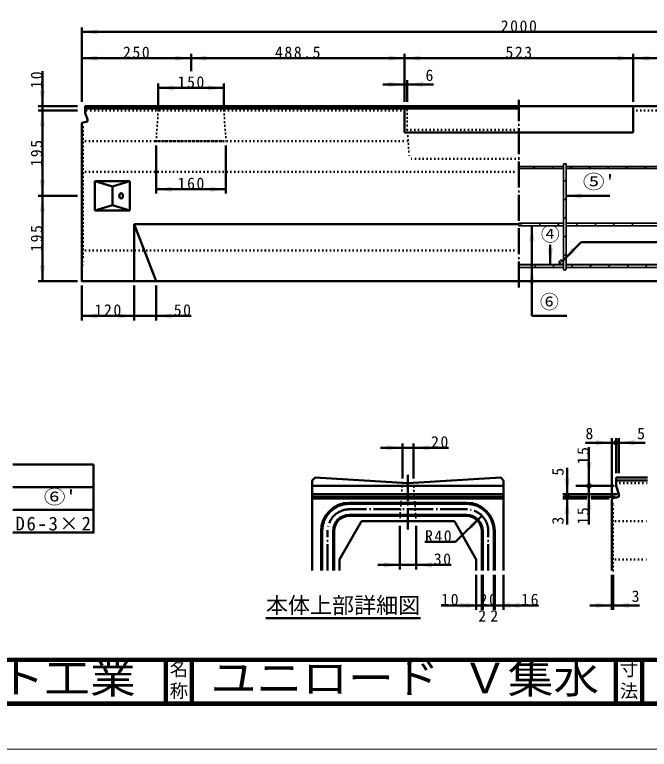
# Model space of a CAD drawing. Units: millimetres, scale not verified. Extents: x -2102 to 2102, y -1485 to 1485.
# Drawn here: x -338 to 1114, y -1485 to 196 of the extents above; entities that cross this region are included whole.
import ezdxf
from ezdxf.enums import TextEntityAlignment as Align

# ---------------------------------------------------------------- set-up
doc = ezdxf.new("R2010")
doc.units = ezdxf.units.MM
doc.header["$LTSCALE"] = 5
doc.linetypes.add('DOTTED', pattern=[1.75, 0.25, -1.5])
doc.linetypes.add('LONG_DASHED_DOTTED', pattern=[15.25, 12, -1.5, 0.25, -1.5])
for name, color, linetype, lineweight in [('0-0_V-nasSTD', 7, 'Continuous', 35), ('0-1_0', 7, 'Continuous', 50), ('0-2_32', 7, 'DOTTED', 50)]:
    doc.layers.add(name, color=color, linetype=linetype, lineweight=lineweight)
doc.styles.add('ＭＳ ゴシック', font='')
doc.styles.get('ＭＳ ゴシック').set_extended_font_data('MS Gothic')

msp = doc.modelspace()

# ---------------------------------------------------------------- linework, layer by layer
at = {"layer": '0-0_V-nasSTD', "linetype": 'LONG_DASHED_DOTTED', "lineweight": 50}
for p, q in [((815.314, -428.11), (815.314, 1.89)), ((695.336, -935.624), (427.836, -935.624)), ((377.836, -1075.624), (377.836, -985.624)), ((745.336, -1075.624), (745.336, -985.624))]:
    msp.add_line(p, q, dxfattribs=at)
at = {"layer": '0-0_V-nasSTD', "lineweight": 50}
for p, q in [((-176.686, -18.11), (553.814, -18.11)), ((1023.314, -218.174), (923.314, -218.174)), ((-64.686, -283.11), (815.314, -283.11)), ((845.314, -493.11), (845.314, -286.424)), ((887.314, -330.11), (887.314, -375.11)), ((958.276, -324.148), (915.849, -366.574)), ((1918.314, -324.148), (958.276, -324.148)), ((-157.5, -833), (-342.5, -833)), ((-157.5, -885), (-157.5, -833)), ((349.086, -863.124), (342.836, -869.374)), ((342.836, -869.374), (342.836, -1075.624)), ((774.086, -863.124), (780.336, -869.374)), ((780.336, -1075.624), (780.336, -869.374)), ((1037.726, -863.124), (1109.726, -863.124)), ((1109.726, -869.374), (1037.726, -869.374)), ((-342.5, -885), (-157.5, -885)), ((-157.5, -937), (-157.5, -885)), ((342.836, -881.874), (780.336, -881.874)), ((1029.726, -881.874), (1033.726, -881.874)), ((342.836, -900.624), (780.336, -900.624)), ((342.836, -906.874), (780.336, -906.874)), ((979.726, -906.874), (1035.726, -906.874)), ((1029.726, -900.624), (1039.976, -900.624)), ((342.836, -910.624), (780.336, -910.624)), ((695.336, -920.624), (427.836, -920.624)), ((695.336, -923.124), (427.836, -923.124)), ((980.726, -910.624), (1021.726, -910.624)), ((1027.726, -910.624), (1027.726, -1075.624)), ((-342.5, -937), (-157.5, -937)), ((695.336, -948.124), (427.836, -948.124)), ((695.336, -950.624), (427.836, -950.624)), ((455.336, -963.124), (405.336, -1050.624)), ((667.836, -963.124), (455.336, -963.124)), ((667.836, -963.124), (717.836, -1050.624)), ((362.836, -1075.624), (362.836, -985.624)), ((365.336, -1075.624), (365.336, -985.624)), ((390.336, -1075.624), (390.336, -985.624)), ((392.836, -1075.624), (392.836, -985.624)), ((730.336, -1075.624), (730.336, -985.624)), ((732.836, -1075.624), (732.836, -985.624)), ((757.836, -1075.624), (757.836, -985.624)), ((760.336, -1075.624), (760.336, -985.624)), ((405.336, -1050.624), (405.336, -1075.624)), ((717.836, -1050.624), (717.836, -1075.624))]:
    msp.add_line(p, q, dxfattribs=at)
at = {"layer": '0-0_V-nasSTD', "linetype": 'DOTTED', "lineweight": 50}
for p, q in [((553.814, -23.11), (-176.686, -23.11)), ((1076.814, -23.11), (1815.314, -23.11)), ((-181.686, -61.11), (-181.686, -375.11)), ((-184.686, -93.11), (562.03, -93.11)), ((-184.686, -163.11), (815.314, -163.11)), ((-184.686, -343.11), (815.314, -343.11)), ((1037.726, -875.624), (1109.726, -875.624)), ((1031.476, -1075.624), (1031.476, -923.124)), ((1027.726, -963.124), (1109.726, -963.124)), ((1027.726, -963.124), (1109.726, -963.124)), ((1027.726, -1050.624), (1109.726, -1050.624))]:
    msp.add_line(p, q, dxfattribs=at)
at = {"layer": '0-0_V-nasSTD'}
for p, q in [((815.314, -150.924), (917.314, -150.924)), ((847.452, -155.924), (852.452, -150.924)), ((889.879, -155.924), (894.879, -150.924)), ((917.314, -144.924), (917.314, -385.11)), ((917.314, -144.924), (923.314, -144.924)), ((923.314, -144.924), (923.314, -385.11)), ((923.314, -150.924), (1232.314, -150.924)), ((937.305, -150.924), (932.305, -155.924)), ((974.731, -155.924), (979.731, -150.924)), ((1017.158, -155.924), (1022.158, -150.924)), ((1059.584, -155.924), (1064.584, -150.924)), ((1102.011, -155.924), (1107.011, -150.924)), ((815.314, -155.924), (917.314, -155.924)), ((923.314, -155.924), (1232.314, -155.924)), ((923.314, -180.908), (917.314, -186.908)), ((923.314, -223.334), (917.314, -229.334)), ((923.314, -265.76), (917.314, -271.76)), ((815.314, -280.424), (917.314, -280.424)), ((817.797, -286.424), (823.797, -280.424)), ((860.223, -286.424), (866.223, -280.424)), ((902.65, -286.424), (908.65, -280.424)), ((923.314, -280.424), (1232.314, -280.424)), ((945.076, -286.424), (951.076, -280.424)), ((987.502, -286.424), (993.502, -280.424)), ((1029.929, -286.424), (1035.929, -280.424)), ((1072.355, -286.424), (1078.355, -280.424)), ((815.314, -286.424), (917.314, -286.424)), ((923.314, -286.424), (1232.314, -286.424)), ((923.314, -308.187), (917.314, -314.187)), ((923.314, -350.613), (917.314, -356.613)), ((915.064, -365.934), (908.138, -372.86)), ((815.314, -375.11), (917.314, -375.11)), ((917.314, -376.11), (815.314, -376.11)), ((815.314, -382.11), (917.314, -382.11)), ((849.391, -382.11), (855.391, -376.11)), ((855.391, -376.11), (856.391, -375.11)), ((891.817, -382.11), (897.817, -376.11)), ((897.817, -376.11), (898.817, -375.11)), ((913.007, -375.061), (917.265, -370.804)), ((923.314, -375.11), (1232.314, -375.11)), ((1232.314, -376.11), (923.314, -376.11)), ((923.314, -382.11), (1232.314, -382.11)), ((940.243, -376.11), (934.243, -382.11)), ((940.243, -376.11), (941.243, -375.11)), ((976.67, -382.11), (982.67, -376.11)), ((982.67, -376.11), (983.67, -375.11)), ((1019.096, -382.11), (1025.096, -376.11)), ((1025.096, -376.11), (1026.096, -375.11)), ((1061.523, -382.11), (1067.523, -376.11)), ((1067.523, -376.11), (1068.523, -375.11)), ((1103.949, -382.11), (1109.949, -376.11)), ((1109.949, -376.11), (1110.949, -375.11))]:
    msp.add_line(p, q, dxfattribs=at)
at = {"layer": '0-0_V-nasSTD', "lineweight": 100}
for p, q in [((7.5, -1280), (7.5, -1380)), ((67.5, -1280), (67.5, -1380)), ((1037.5, -1280), (1037.5, -1380)), ((1097.5, -1280), (1097.5, -1380))]:
    msp.add_line(p, q, dxfattribs=at)
at = {"layer": '0-0_V-nasSTD', "lineweight": 18}
for points in [[(-2102.5, -1485), (-2102.5, 1485), (2102.5, 1485), (2102.5, -1485)], [(-2002.5, -1385), (-2002.5, 1385), (2002.5, 1385), (2002.5, -1385)]]:
    msp.add_lwpolyline(points, close=True, dxfattribs=at)
at = {"layer": '0-0_V-nasSTD', "lineweight": 100}
msp.add_lwpolyline([(-1997.5, 1380), (-1997.5, -1380), (1997.5, -1380), (1997.5, 1380)], close=True, dxfattribs=at)
at = {"layer": '0-0_V-nasSTD', "lineweight": 50}
for points in [[(-184.686, -51.11), (-184.686, -413.11), (1815.314, -413.11), (1815.314, -13.11), (-176.686, -13.11)], [(-64.686, -413.11), (-64.686, -283.11), (-14.686, -413.11)], [(349.086, -863.124), (561.586, -875.624), (774.086, -863.124)], [(-342.5, -989), (-157.5, -989), (-157.5, -937)]]:
    msp.add_lwpolyline(points, dxfattribs=at)
at = {"layer": '0-0_V-nasSTD'}
msp.add_circle((912.314, -370.11), 5, dxfattribs=at)
at = {"layer": '0-0_V-nasSTD', "lineweight": 50}
for centre in [(1037.726, -783.124), (975.726, -881.874), (925.726, -906.874)]:
    msp.add_circle(centre, 4, dxfattribs=at)
at = {"layer": '0-0_V-nasSTD'}
msp.add_arc((920.314, -385.11), 3, 180, 0, dxfattribs=at)
at = {"layer": '0-0_V-nasSTD', "lineweight": 50}
for centre, radius, start, end in [((427.836, -985.624), 65, 90, 180), ((427.836, -985.624), 62.5, 90, 180), ((695.336, -985.624), 65, 0, 90), ((695.336, -985.624), 62.5, 0, 90), ((427.836, -985.624), 37.5, 90, 180), ((427.836, -985.624), 35, 90, 180), ((695.336, -985.624), 37.5, 0, 90), ((695.336, -985.624), 35, 0, 90)]:
    msp.add_arc(centre, radius, start, end, dxfattribs=at)
at = {"layer": '0-0_V-nasSTD', "linetype": 'LONG_DASHED_DOTTED', "lineweight": 50}
for centre, start, end in [((427.836, -985.624), 90, 180), ((695.336, -985.624), 0, 90)]:
    msp.add_arc(centre, 50, start, end, dxfattribs=at)
at = {"layer": '0-0_V-nasSTD'}
for points in [[(-184.686, 156.89), (-148.686, 150.89), (-148.686, 162.89)], [(-184.686, 96.89), (-148.686, 90.89), (-148.686, 102.89)], [(29.314, 90.89), (29.314, 102.89), (65.314, 96.89)], [(65.314, 96.89), (101.314, 90.89), (101.314, 102.89)], [(517.814, 90.89), (517.814, 102.89), (553.814, 96.89)], [(553.814, 96.89), (589.814, 90.89), (589.814, 102.89)], [(1040.814, 90.89), (1040.814, 102.89), (1076.814, 96.89)], [(1076.814, 96.89), (1112.814, 90.89), (1112.814, 102.89)], [(-9.686, 28.89), (26.314, 22.89), (26.314, 34.89)], [(104.314, 22.89), (104.314, 34.89), (140.314, 28.89)], [(517.814, 30.89), (517.814, 42.89), (553.814, 36.89)], [(559.814, 36.89), (595.814, 30.89), (595.814, 42.89)], [(-280.686, 22.89), (-274.686, -13.11), (-268.686, 22.89)], [(-280.686, -59.11), (-274.686, -23.11), (-268.686, -59.11)], [(-280.686, -182.11), (-274.686, -218.11), (-268.686, -182.11)], [(-14.686, -203.11), (21.314, -209.11), (21.314, -197.11)], [(109.314, -209.11), (109.314, -197.11), (145.314, -203.11)], [(-280.686, -254.11), (-274.686, -218.11), (-268.686, -254.11)], [(923.314, -218.174), (959.314, -224.174), (959.314, -212.174)], [(839.314, -322.424), (845.314, -286.424), (851.314, -322.424)], [(881.314, -339.11), (887.314, -375.11), (893.314, -339.11)], [(915.849, -366.574), (937.062, -336.876), (945.548, -345.361)], [(-280.686, -377.11), (-274.686, -413.11), (-268.686, -377.11)], [(839.314, -418.11), (845.314, -382.11), (851.314, -418.11)], [(-184.686, -493.11), (-148.686, -499.11), (-148.686, -487.11)], [(-100.686, -499.11), (-100.686, -487.11), (-64.686, -493.11)], [(-14.686, -493.11), (21.314, -499.11), (21.314, -487.11)], [(513.086, -800.892), (513.086, -788.892), (549.086, -794.892)], [(574.086, -794.892), (610.086, -800.892), (610.086, -788.892)], [(991.726, -789.124), (991.726, -777.124), (1027.726, -783.124)], [(1043.976, -783.124), (1079.976, -789.124), (1079.976, -777.124)], [(969.726, -827.124), (975.726, -863.124), (981.726, -827.124)], [(919.726, -864.624), (925.726, -900.624), (931.726, -864.624)], [(969.726, -936.624), (975.726, -900.624), (981.726, -936.624)], [(919.726, -946.624), (925.726, -910.624), (931.726, -946.624)], [(700.993, -971.482), (709.478, -979.967), (730.691, -950.269)], [(506.836, -1069.124), (506.836, -1057.124), (542.836, -1063.124)], [(580.336, -1063.124), (616.336, -1069.124), (616.336, -1057.124)], [(681.836, -1161.624), (681.836, -1149.624), (717.836, -1155.624)], [(694.336, -1161.624), (694.336, -1149.624), (730.336, -1155.624)], [(760.336, -1155.624), (796.336, -1161.624), (796.336, -1149.624)], [(780.336, -1155.624), (816.336, -1161.624), (816.336, -1149.624)], [(991.726, -1161.624), (991.726, -1149.624), (1027.726, -1155.624)], [(1031.476, -1155.624), (1067.476, -1161.624), (1067.476, -1149.624)]]:
    msp.add_solid(points, dxfattribs=at)
at = {"layer": '0-1_0'}
for p, q in [((-184.686, -3.11), (-184.686, 166.89)), ((-184.686, 156.89), (1815.314, 156.89)), ((65.314, 66.89), (65.314, 106.89)), ((553.814, -3.11), (553.814, 106.89)), ((1076.814, -3.11), (1076.814, 106.89)), ((-184.686, 96.89), (65.314, 96.89)), ((65.314, 96.89), (553.814, 96.89)), ((553.814, 96.89), (1076.814, 96.89)), ((-274.686, 66.89), (-274.686, -13.11)), ((-9.686, -15.11), (-9.686, 38.89)), ((140.314, -15.11), (140.314, 38.89)), ((503.814, 36.89), (553.814, 36.89)), ((553.814, 36.89), (559.814, 36.89)), ((559.814, -3.11), (559.814, 46.89)), ((619.814, 36.89), (559.814, 36.89)), ((-9.686, 28.89), (140.314, 28.89)), ((-194.686, -13.11), (-284.686, -13.11)), ((-274.686, -23.11), (-274.686, -13.11)), ((553.814, -13.11), (553.814, -73.11)), ((553.814, -13.11), (1076.814, -13.11)), ((1076.814, -13.11), (1076.814, -73.11)), ((-194.686, -23.11), (-284.686, -23.11)), ((553.814, -18.11), (815.314, -18.11)), ((-184.686, -51.11), (-171.686, -48.11)), ((553.814, -73.11), (1076.814, -73.11)), ((-14.686, -103.11), (-14.686, -213.11)), ((145.314, -103.11), (145.314, -213.11)), ((-154.686, -184.61), (-154.686, -251.61)), ((-154.686, -184.61), (-74.686, -184.61)), ((-74.686, -184.61), (-74.686, -251.61)), ((-114.686, -196.61), (-114.686, -239.61)), ((-194.686, -218.11), (-284.686, -218.11)), ((-14.686, -203.11), (145.314, -203.11)), ((-154.686, -251.61), (-74.686, -251.61)), ((-194.686, -413.11), (-284.686, -413.11)), ((-184.686, -423.11), (-184.686, -503.11)), ((-64.686, -423.11), (-64.686, -503.11)), ((-14.686, -423.11), (-14.686, -503.11)), ((65.314, -493.11), (-14.686, -493.11)), ((845.314, -493.11), (925.314, -493.11)), ((1027.726, -773.124), (1027.726, -905.124)), ((1037.726, -773.124), (1037.726, -853.124)), ((1043.976, -773.124), (1043.976, -853.124)), ((549.086, -864.892), (549.086, -784.892)), ((574.086, -864.892), (574.086, -784.892)), ((967.726, -783.124), (1027.726, -783.124)), ((1027.726, -783.124), (1037.726, -783.124)), ((1037.726, -783.124), (1043.976, -783.124)), ((1103.976, -783.124), (1043.976, -783.124)), ((499.086, -794.892), (549.086, -794.892)), ((549.086, -794.892), (574.086, -794.892)), ((654.086, -794.892), (574.086, -794.892)), ((975.726, -793.124), (975.726, -863.124)), ((925.726, -840.624), (925.726, -900.624)), ((975.726, -863.124), (975.726, -881.874)), ((1025.726, -881.874), (945.726, -881.874)), ((975.726, -881.874), (975.726, -900.624)), ((1025.726, -900.624), (915.726, -900.624)), ((971.726, -906.874), (915.726, -906.874)), ((925.726, -900.624), (925.726, -906.874)), ((925.726, -906.874), (925.726, -910.624)), ((975.726, -970.624), (975.726, -900.624)), ((1027.726, -910.624), (1043.976, -906.874)), ((970.726, -910.624), (915.726, -910.624)), ((925.726, -970.624), (925.726, -910.624)), ((670.587, -1010.373), (730.691, -950.269)), ((542.836, -973.124), (542.836, -1073.124)), ((580.336, -973.124), (580.336, -1073.124)), ((670.587, -1010.373), (600.587, -1010.373)), ((492.836, -1063.124), (542.836, -1063.124)), ((542.836, -1063.124), (580.336, -1063.124)), ((660.336, -1063.124), (580.336, -1063.124)), ((717.836, -1085.624), (717.836, -1165.624)), ((730.336, -1085.624), (730.336, -1165.624)), ((732.836, -1085.624), (732.836, -1165.624)), ((757.836, -1085.624), (757.836, -1165.624)), ((760.336, -1085.624), (760.336, -1165.624)), ((780.336, -1085.624), (780.336, -1165.624)), ((1027.726, -1085.624), (1027.726, -1165.624)), ((1031.476, -1085.624), (1031.476, -1165.624)), ((637.836, -1155.624), (717.836, -1155.624)), ((717.836, -1155.624), (730.336, -1155.624)), ((860.336, -1155.624), (780.336, -1155.624)), ((977.726, -1155.624), (1027.726, -1155.624)), ((1027.726, -1155.624), (1031.476, -1155.624)), ((1091.476, -1155.624), (1031.476, -1155.624)), ((236.618, -1185.01), (590.627, -1185.01))]:
    msp.add_line(p, q, dxfattribs=at)
at = {"layer": '0-1_0', "linetype": 'DOTTED'}
for p, q in [((559.814, -13.11), (559.814, -73.11)), ((-9.686, -23.11), (-14.686, -93.11)), ((140.314, -23.11), (145.314, -93.11)), ((-181.686, -61.11), (-184.686, -59.11)), ((559.814, -67.11), (815.314, -67.11)), ((-184.686, -83.11), (-181.686, -81.11)), ((560.514, -73.11), (565.073, -133.221)), ((-14.686, -93.11), (145.314, -93.11)), ((-14.686, -93.11), (145.314, -93.11)), ((815.314, -133.221), (565.073, -133.221)), ((-184.686, -353.11), (-181.686, -355.11)), ((-181.686, -375.11), (-184.686, -377.11)), ((1031.476, -923.124), (1027.726, -920.624)), ((1027.726, -950.624), (1031.476, -948.124))]:
    msp.add_line(p, q, dxfattribs=at)
at = {"layer": '0-1_0', "linetype": 'LONG_DASHED_DOTTED'}
msp.add_line((561.586, -856.874), (561.586, -981.874), dxfattribs=at)
at = {"layer": '0-1_0', "lineweight": 100}
msp.add_line((-1997.5, -1280), (1997.5, -1280), dxfattribs=at)
at = {"layer": '0-1_0'}
for points in [[(1076.814, 96.89), (1565.314, 96.89), (1815.314, 96.89)], [(-176.686, -13.11), (-176.686, -28.11), (-171.686, -43.11), (-171.686, -48.11)], [(-274.686, -413.11), (-274.686, -218.11), (-274.686, -23.11)], [(-154.686, -184.61), (-114.686, -196.61), (-74.686, -184.61)], [(-154.686, -251.61), (-114.686, -239.61), (-74.686, -251.61)], [(-184.686, -493.11), (-64.686, -493.11), (-14.686, -493.11)], [(1037.726, -863.124), (1037.726, -881.874), (1043.976, -900.624), (1043.976, -906.874)], [(730.336, -1155.624), (732.836, -1155.624), (757.836, -1155.624), (760.336, -1155.624), (780.336, -1155.624)]]:
    msp.add_lwpolyline(points, dxfattribs=at)
msp.add_ellipse((-94.686, -218.11), major_axis=(0, 6), ratio=0.707107, dxfattribs=at)
at = {"layer": '0-2_32'}
for p, q in [((549.13, -874.895), (542.836, -963.124)), ((580.336, -963.124), (574.13, -874.89))]:
    msp.add_line(p, q, dxfattribs=at)

# ---------------------------------------------------------------- texts
at = {"layer": '0-0_V-nasSTD', "style": 'ＭＳ ゴシック'}
for s, height, p in [('6', 26.39, (601.814, 36.89)), ('④', 31.67, (865.714, -331.122)), ('⑥', 31.67, (863.714, -486.11)), ('8', 26.39, (967.726, -783.124)), ('5', 26.39, (1085.976, -783.124)), ('3', 26.39, (1073.476, -1155.624)), ('本体上部詳細図', 36.95, (236.618, -1185.01)), ('2', 26.39, (722.586, -1200.624)), ('2', 26.39, (750.086, -1200.624)), ('名', 30.79, (16.482, -1326.001)), ('寸', 30.79, (1046.482, -1326.001)), ('称', 30.79, (16.476, -1375.99)), ('法', 30.79, (1046.476, -1375.99))]:
    msp.add_text(s, height=height, dxfattribs=at).set_placement(p, align=Align.BOTTOM_LEFT)
for s, height, width, p in [("⑤'", 31.67, 1.15, (961.714, -211.174)), ("⑥'", 31.67, 1.15, (-271.6, -932.6)), ('株式会社船生コンクリート工業', 69.65, 1.1, (-1524.221, -1377.45)), ('ユニロード Ｖ集水', 69.65, 1.1, (110.75, -1377.53))]:
    msp.add_text(s, height=height, dxfattribs=dict(at, width=width)).set_placement(p, align=Align.BOTTOM_LEFT)
for s, p in [('5', (925.726, -858.624)), ('3', (925.726, -970.624))]:
    msp.add_text(s, height=26.39, rotation=90, dxfattribs=at).set_placement(p, align=Align.BOTTOM_LEFT)
at = {"layer": '0-0_V-nasSTD', "attachment_point": 7, "style": 'ＭＳ ゴシック'}
for s, insert, char_height in [('\\T1.2;2000', (773.914, 156.89), 26.39), ('\\T1.2;250', (-90.286, 96.89), 26.39), ('\\T1.2;488.5', (257.364, 96.89), 26.39), ('\\T1.2;523', (784.714, 96.89), 26.39), ('\\T1.2;150', (34.714, 28.89), 26.39), ('\\T1.2;160', (34.714, -203.11), 26.39), ('\\T1.2;120', (-155.286, -493.11), 26.39), ('\\T1.2;50', (25.714, -493.11), 26.39), ('\\T1.2;20', (614.486, -794.892), 26.39), ('\\T1.17;D6-3×2', (-336.4, -984.6), 31.67), ('\\T1.2;R40', (600.587, -1010.373), 26.39), ('\\T1.2;30', (620.736, -1063.124), 26.39), ('\\T1.2;10', (637.836, -1155.624), 26.39), ('\\T1.2;20', (725.536, -1155.624), 26.39), ('\\T1.2;16', (820.736, -1155.624), 26.39)]:
    msp.add_mtext(s, dxfattribs=dict(at, insert=insert, char_height=char_height))
at = {"layer": '0-0_V-nasSTD', "char_height": 26.39, "attachment_point": 7, "rotation": 90, "style": 'ＭＳ ゴシック'}
for s, insert in [('\\T1.2;10', (-274.686, 27.29)), ('\\T1.2;195', (-274.686, -151.21)), ('\\T1.2;195', (-274.686, -346.21)), ('\\T1.2;15', (975.726, -832.724)), ('\\T1.2;15', (975.726, -970.624))]:
    msp.add_mtext(s, dxfattribs=dict(at, insert=insert))

doc.saveas('drawing.dxf')
